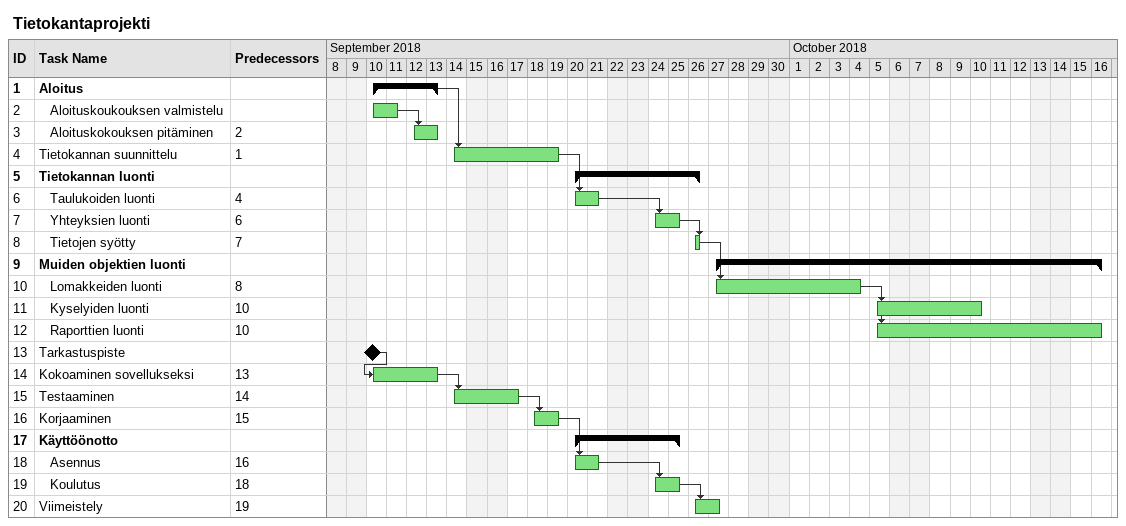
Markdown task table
Tietokantaprojekti

| ID | Level | Task | Start | Finish | Predecessors |
|---|---|---|---|---|---|
| 1 | 1 | **Aloitus** | 2018-09-10 | 2018-09-13 |  |
| 2 | 2 | Aloituskoukouksen valmistelu | 2018-09-10 | 2018-09-11 |  |
| 3 | 2 | Aloituskokouksen pitäminen | 2018-09-12 | 2018-09-13 | 2 |
| 4 | 1 | Tietokannan suunnittelu | 2018-09-14 | 2018-09-19 | 1 |
| 5 | 1 | **Tietokannan luonti** | 2018-09-20 | 2018-09-26 |  |
| 6 | 2 | Taulukoiden luonti | 2018-09-20 | 2018-09-21 | 4 |
| 7 | 2 | Yhteyksien luonti | 2018-09-24 | 2018-09-25 | 6 |
| 8 | 2 | Tietojen syötty | 2018-09-26 | 2018-09-26 | 7 |
| 9 | 1 | **Muiden objektien luonti** | 2018-09-27 | 2018-10-16 |  |
| 10 | 2 | Lomakkeiden luonti | 2018-09-27 | 2018-10-04 | 8 |
| 11 | 2 | Kyselyiden luonti | 2018-10-05 | 2018-10-10 | 10 |
| 12 | 2 | Raporttien luonti | 2018-10-05 | 2018-10-16 | 10 |
| 13 | 1 | Tarkastuspiste (milestone) | 2018-09-10 | 2018-09-10 |  |
| 14 | 1 | Kokoaminen sovellukseksi | 2018-09-10 | 2018-09-13 | 13 |
| 15 | 1 | Testaaminen | 2018-09-14 | 2018-09-17 | 14 |
| 16 | 1 | Korjaaminen | 2018-09-18 | 2018-09-19 | 15 |
| 17 | 1 | **Käyttöönotto** | 2018-09-20 | 2018-09-25 |  |
| 18 | 2 | Asennus | 2018-09-20 | 2018-09-21 | 16 |
| 19 | 2 | Koulutus | 2018-09-24 | 2018-09-25 | 18 |
| 20 | 1 | Viimeistely | 2018-09-26 | 2018-09-27 | 19 |
